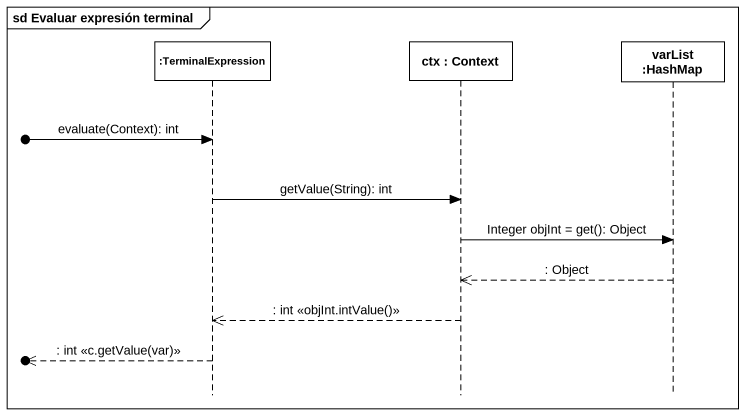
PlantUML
@startuml
mainframe sd Evaluar expresión terminal
hide footbox
participant ":TerminalExpression" as TerminalExpression
participant "ctx : Context" as ctx
participant "varList :HashMap" as varList_HashMap

[o-> TerminalExpression : evaluate(Context): int
TerminalExpression -> ctx : getValue(String): int
ctx -> varList_HashMap : Integer objInt = get(): Object
varList_HashMap -->> ctx : : Object
ctx -->> TerminalExpression : : int <<objInt.intValue()>>
[o<<-- TerminalExpression : : int <<c.getValue(var)>>
@enduml
